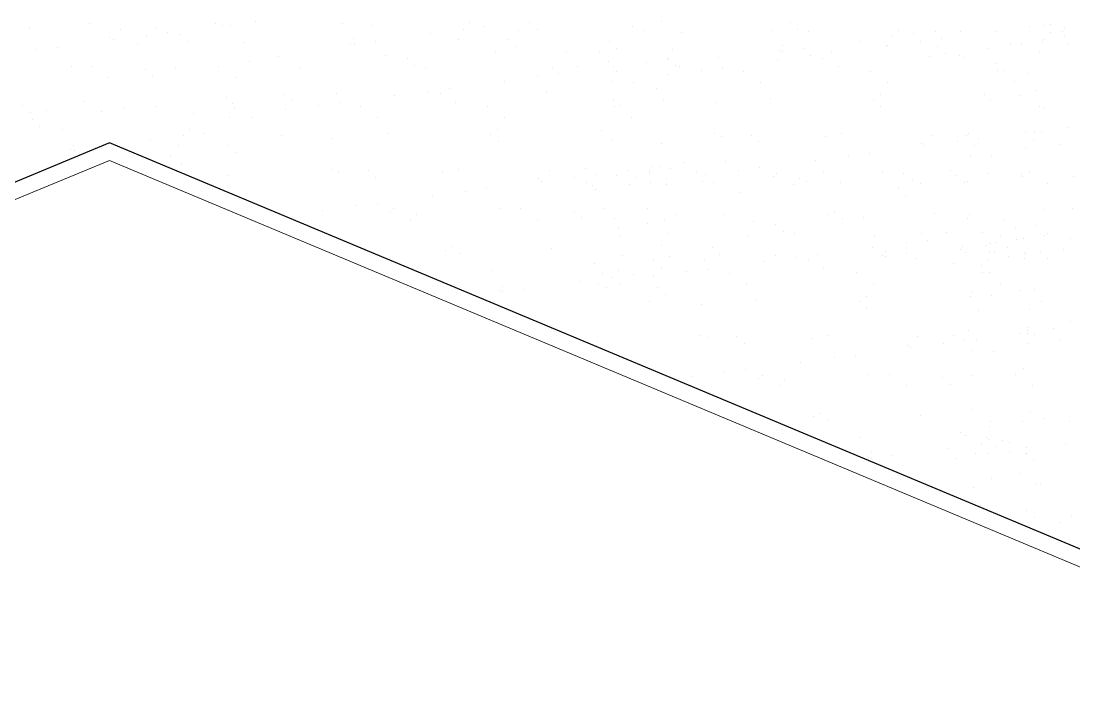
# Model space of a CAD drawing. Header units: inches. Extents: x 279 to 11006, y 233 to 7807.
# Drawn here: x 3591.5 to 3979.6, y 6848.7 to 7100.2 of the extents above; entities that cross this region are included whole.
import ezdxf

# ---------------------------------------------------------------- set-up
doc = ezdxf.new("R2010")
doc.units = ezdxf.units.IN
doc.header["$MEASUREMENT"] = 0
doc.linetypes.add('HIDDEN', pattern=[0.375, 0.25, -0.125])
for name, color, linetype, lineweight in [('GUTTER', 7, 'Continuous', 15), ('ROOF LINE', 7, 'Continuous', 30), ('ROOFLINE', 7, 'HIDDEN', 30)]:
    doc.layers.add(name, color=color, linetype=linetype, lineweight=lineweight)

msp = doc.modelspace()

# ---------------------------------------------------------------- linework, layer by layer
at = {"layer": 'GUTTER'}
for p, q in [((3624.11, 7048.77), (3535.62, 7012)), ((4101.62, 6848.7), (3624.11, 7048.77))]:
    msp.add_line(p, q, dxfattribs=at)
at = {"layer": 'ROOF LINE'}
for p, q in [((3624.12, 7055.27), (3535.62, 7018.49)), ((4101.63, 6855.2), (3624.12, 7055.27))]:
    msp.add_line(p, q, dxfattribs=at)
at = {"layer": 'ROOFLINE', "color": 7, "linetype": 'Continuous', "lineweight": 25, "ltscale": 100}
for p, q in [((3616.66, 7099.18), (3616.66, 7099.18)), ((3663.37, 7099.27), (3663.37, 7099.27)), ((3665.82, 7098.55), (3665.82, 7098.55)), ((3668.7, 7098.67), (3668.7, 7098.67)), ((3678.02, 7100.15), (3678.02, 7100.15)), ((3710.09, 7099.36), (3710.09, 7099.36)), ((3720.86, 7098.36), (3720.86, 7098.36)), ((3756.8, 7099.44), (3756.8, 7099.44)), ((3779, 7099.57), (3779, 7099.57)), ((3816.85, 7098.25), (3816.85, 7098.25)), ((3827.57, 7100.02), (3827.57, 7100.02)), ((3874.99, 7099.46), (3874.99, 7099.46)), ((3968.39, 7098.47), (3968.39, 7098.47)), ((3971.14, 7099.05), (3971.14, 7099.05)), ((3594.77, 7097.76), (3594.77, 7097.76)), ((3624.29, 7094.22), (3624.29, 7094.22)), ((3628.19, 7097.21), (3628.19, 7097.21)), ((3637.64, 7094.84), (3637.64, 7094.84)), ((3641.49, 7097.84), (3641.49, 7097.84)), ((3645.45, 7095.86), (3645.45, 7095.86)), ((3650.35, 7095.09), (3650.35, 7095.09)), ((3742.47, 7095.38), (3742.47, 7095.38)), ((3754.67, 7096.98), (3754.67, 7096.98)), ((3762.48, 7098.01), (3762.48, 7098.01)), ((3774.72, 7096.58), (3774.72, 7096.58)), ((3781.77, 7097.03), (3781.77, 7097.03)), ((3821.44, 7096.67), (3821.44, 7096.67)), ((3835.09, 7096.09), (3835.09, 7096.09)), ((3868.15, 7096.75), (3868.15, 7096.75)), ((3877.76, 7096.92), (3877.76, 7096.92)), ((3881.8, 7096.17), (3881.8, 7096.17)), ((3912.73, 7094.38), (3912.73, 7094.38)), ((3914.86, 7096.84), (3914.86, 7096.84)), ((3920.54, 7095.4), (3920.54, 7095.4)), ((3928.51, 7096.26), (3928.51, 7096.26)), ((3937.78, 7096.41), (3937.78, 7096.41)), ((3951.14, 7096.42), (3951.14, 7096.42)), ((3963.33, 7098.02), (3963.33, 7098.02)), ((3971.15, 7095.94), (3971.15, 7095.94)), ((3975.23, 7096.35), (3975.23, 7096.35)), ((3976.1, 7097.45), (3976.1, 7097.45)), ((3976.3, 7094.29), (3976.3, 7094.29)), ((3605.07, 7090.55), (3605.07, 7090.55)), ((3625.45, 7093.23), (3625.45, 7093.23)), ((3634.46, 7091.62), (3634.46, 7091.62)), ((3653.12, 7092.56), (3653.12, 7092.56)), ((3673.73, 7092.13), (3673.73, 7092.13)), ((3713.14, 7092.04), (3713.14, 7092.04)), ((3714.24, 7093.59), (3714.24, 7093.59)), ((3714.29, 7091.66), (3714.29, 7091.66)), ((3722.1, 7092.69), (3722.1, 7092.69)), ((3752.61, 7093.4), (3752.61, 7093.4)), ((3771.28, 7093.25), (3771.28, 7093.25)), ((3774.05, 7090.72), (3774.05, 7090.72)), ((3808.41, 7092.49), (3808.41, 7092.49)), ((3872.3, 7090.98), (3872.3, 7090.98)), ((3900.54, 7092.77), (3900.54, 7092.77)), ((3910.67, 7090.8), (3910.67, 7090.8)), ((3910.76, 7091.1), (3910.76, 7091.1)), ((3922.95, 7092.71), (3922.95, 7092.71)), ((3929.34, 7090.65), (3929.34, 7090.65)), ((3930.76, 7093.73), (3930.76, 7093.73)), ((3956.3, 7091.65), (3956.3, 7091.65)), ((3960.31, 7091.68), (3960.31, 7091.68)), ((3968.11, 7092.71), (3968.11, 7092.71)), ((3968.49, 7093.26), (3968.49, 7093.26)), ((3977.68, 7091.73), (3977.68, 7091.73)), ((3597.27, 7089.52), (3597.27, 7089.52)), ((3686.49, 7086.96), (3686.49, 7086.96)), ((3725.76, 7087.47), (3725.76, 7087.47)), ((3766.27, 7088.93), (3766.27, 7088.93)), ((3792.53, 7089.02), (3792.53, 7089.02)), ((3804.64, 7088.75), (3804.64, 7088.75)), ((3811.18, 7089.95), (3811.18, 7089.95)), ((3831.79, 7089.52), (3831.79, 7089.52)), ((3848.75, 7086.64), (3848.75, 7086.64)), ((3871.2, 7089.44), (3871.2, 7089.44)), ((3872.36, 7089.06), (3872.36, 7089.06)), ((3880.16, 7090.09), (3880.16, 7090.09)), ((3882.58, 7087.39), (3882.58, 7087.39)), ((3887.12, 7086.46), (3887.12, 7086.46)), ((3890.39, 7088.42), (3890.39, 7088.42)), ((3926.38, 7086.96), (3926.38, 7086.96)), ((3932.11, 7088.12), (3932.11, 7088.12)), ((3937.3, 7087.62), (3937.3, 7087.62)), ((3939.23, 7086.68), (3939.23, 7086.68)), ((3948.11, 7090.08), (3948.11, 7090.08)), ((3966.9, 7088.43), (3966.9, 7088.43)), ((3610.1, 7083.33), (3610.1, 7083.33)), ((3617.55, 7083.25), (3617.55, 7083.25)), ((3648.47, 7083.15), (3648.47, 7083.15)), ((3664.26, 7083.34), (3664.26, 7083.34)), ((3675.77, 7085.19), (3675.77, 7085.19)), ((3694.01, 7083.03), (3694.01, 7083.03)), ((3733.91, 7086.4), (3733.91, 7086.4)), ((3736.68, 7083.87), (3736.68, 7083.87)), ((3740.72, 7083.11), (3740.72, 7083.11)), ((3787.43, 7083.2), (3787.43, 7083.2)), ((3796.7, 7083.35), (3796.7, 7083.35)), ((3808.24, 7085.18), (3808.24, 7085.18)), ((3810.06, 7083.36), (3810.06, 7083.36)), ((3822.25, 7084.96), (3822.25, 7084.96)), ((3829.9, 7086.29), (3829.9, 7086.29)), ((3830.06, 7085.99), (3830.06, 7085.99)), ((3832.66, 7083.76), (3832.66, 7083.76)), ((3834.15, 7083.29), (3834.15, 7083.29)), ((3850.01, 7083.1), (3850.01, 7083.1)), ((3870.38, 7085.78), (3870.38, 7085.78)), ((3892.69, 7083.24), (3892.69, 7083.24)), ((3950.83, 7084.45), (3950.83, 7084.45)), ((3623.87, 7079.22), (3623.87, 7079.22)), ((3637.34, 7082.26), (3637.34, 7082.26)), ((3640.1, 7079.73), (3640.1, 7079.73)), ((3670.58, 7079.31), (3670.58, 7079.31)), ((3781.87, 7079.65), (3781.87, 7079.65)), ((3789.68, 7080.68), (3789.68, 7080.68)), ((3811.15, 7081.49), (3811.15, 7081.49)), ((3830.01, 7080.46), (3830.01, 7080.46)), ((3842.2, 7082.07), (3842.2, 7082.07)), ((3857.86, 7081.58), (3857.86, 7081.58)), ((3904.57, 7081.67), (3904.57, 7081.67)), ((3951.29, 7081.75), (3951.29, 7081.75)), ((3953.59, 7081.92), (3953.59, 7081.92)), ((3962.96, 7080.9), (3962.96, 7080.9)), ((3749.31, 7075.36), (3749.31, 7075.36)), ((3769.68, 7078.04), (3769.68, 7078.04)), ((3809.63, 7077.78), (3809.63, 7077.78)), ((3817.47, 7077.46), (3817.47, 7077.46)), ((3825.82, 7075.37), (3825.82, 7075.37)), ((3864.19, 7077.55), (3864.19, 7077.55)), ((3910.9, 7077.64), (3910.9, 7077.64)), ((3957.61, 7077.72), (3957.61, 7077.72)), ((3667.16, 7072.13), (3667.16, 7072.13)), ((3688.82, 7073.23), (3688.82, 7073.23)), ((3707.67, 7073.59), (3707.67, 7073.59)), ((3729.3, 7072.72), (3729.3, 7072.72)), ((3741.5, 7074.33), (3741.5, 7074.33)), ((3746.04, 7073.4), (3746.04, 7073.4)), ((3785.3, 7073.91), (3785.3, 7073.91)), ((3809.75, 7071.4), (3809.75, 7071.4)), ((3828.52, 7071.12), (3828.52, 7071.12)), ((3867.78, 7071.62), (3867.78, 7071.62)), ((3905.74, 7071.29), (3905.74, 7071.29)), ((3908.3, 7073.08), (3908.3, 7073.08)), ((3946.67, 7072.9), (3946.67, 7072.9)), ((3959.51, 7072.62), (3959.51, 7072.62)), ((3965.44, 7074.4), (3965.44, 7074.4)), ((3592.25, 7069.1), (3592.25, 7069.1)), ((3601.05, 7067.2), (3601.05, 7067.2)), ((3614.78, 7070.65), (3614.78, 7070.65)), ((3629.13, 7068.31), (3629.13, 7068.31)), ((3641.56, 7068.66), (3641.56, 7068.66)), ((3669.65, 7069.77), (3669.65, 7069.77)), ((3670.07, 7068.43), (3670.07, 7068.43)), ((3688.93, 7067.41), (3688.93, 7067.41)), ((3691.59, 7070.7), (3691.59, 7070.7)), ((3701.12, 7069.01), (3701.12, 7069.01)), ((3708.93, 7070.04), (3708.93, 7070.04)), ((3716.78, 7068.52), (3716.78, 7068.52)), ((3751.61, 7070.19), (3751.61, 7070.19)), ((3763.49, 7068.61), (3763.49, 7068.61)), ((3810.21, 7068.69), (3810.21, 7068.69)), ((3812.51, 7068.86), (3812.51, 7068.86)), ((3847.6, 7070.08), (3847.6, 7070.08)), ((3908.5, 7068.75), (3908.5, 7068.75)), ((3948.79, 7070.84), (3948.79, 7070.84)), ((3967.03, 7068.68), (3967.03, 7068.68)), ((3968.52, 7068.24), (3968.52, 7068.24)), ((3595.01, 7066.56), (3595.01, 7066.56)), ((3595.69, 7063.96), (3595.69, 7063.96)), ((3621.1, 7066.62), (3621.1, 7066.62)), ((3655.03, 7066.05), (3655.03, 7066.05)), ((3668.55, 7064.72), (3668.55, 7064.72)), ((3676.4, 7064.41), (3676.4, 7064.41)), ((3723.11, 7064.49), (3723.11, 7064.49)), ((3769.82, 7064.58), (3769.82, 7064.58)), ((3816.53, 7064.66), (3816.53, 7064.66)), ((3598.46, 7061.43), (3598.46, 7061.43)), ((3606.89, 7060.2), (3606.89, 7060.2)), ((3653.6, 7060.28), (3653.6, 7060.28)), ((3767.22, 7060.03), (3767.22, 7060.03)), ((3805.59, 7059.84), (3805.59, 7059.84)), ((3964.97, 7059.4), (3964.97, 7059.4)), ((3967.84, 7059.52), (3967.84, 7059.52)), ((3977.16, 7061.01), (3977.16, 7061.01)), ((3639.28, 7056.21), (3639.28, 7056.21)), ((3651.47, 7057.82), (3651.47, 7057.82)), ((3659.28, 7058.85), (3659.28, 7058.85)), ((3687.44, 7058.06), (3687.44, 7058.06)), ((3706.52, 7057.02), (3706.52, 7057.02)), ((3726.7, 7058.56), (3726.7, 7058.56)), ((3764.66, 7058.23), (3764.66, 7058.23)), ((3767.42, 7055.7), (3767.42, 7055.7)), ((3809.18, 7056.28), (3809.18, 7056.28)), ((3847.2, 7058.52), (3847.2, 7058.52)), ((3849.7, 7057.74), (3849.7, 7057.74)), ((3860.65, 7058.12), (3860.65, 7058.12)), ((3863.41, 7055.59), (3863.41, 7055.59)), ((3888.07, 7057.56), (3888.07, 7057.56)), ((3893.92, 7058.61), (3893.92, 7058.61)), ((3927.33, 7058.06), (3927.33, 7058.06)), ((3936.79, 7055.69), (3936.79, 7055.69)), ((3940.17, 7057.78), (3940.17, 7057.78)), ((3940.63, 7058.7), (3940.63, 7058.7)), ((3944.59, 7056.72), (3944.59, 7056.72)), ((3961.84, 7058.89), (3961.84, 7058.89)), ((3964.6, 7056.35), (3964.6, 7056.35)), ((3609.94, 7052.88), (3609.94, 7052.88)), ((3611.04, 7054.43), (3611.04, 7054.43)), ((3611.1, 7052.5), (3611.1, 7052.5)), ((3618.9, 7053.53), (3618.9, 7053.53)), ((3621.33, 7053.14), (3621.33, 7053.14)), ((3649.42, 7054.24), (3649.42, 7054.24)), ((3668.08, 7054.09), (3668.08, 7054.09)), ((3670.85, 7051.56), (3670.85, 7051.56)), ((3827.44, 7055.18), (3827.44, 7055.18)), ((3923.43, 7055.07), (3923.43, 7055.07)), ((3924.59, 7054.08), (3924.59, 7054.08)), ((3943.09, 7054.09), (3943.09, 7054.09)), ((3961.94, 7053.06), (3961.94, 7053.06)), ((3974.14, 7054.67), (3974.14, 7054.67)), ((3626.74, 7047.75), (3626.74, 7047.75)), ((3638.94, 7049.36), (3638.94, 7049.36)), ((3646.75, 7050.39), (3646.75, 7050.39)), ((3650.83, 7047.68), (3650.83, 7047.68)), ((3836.08, 7047.95), (3836.08, 7047.95)), ((3851.33, 7048.4), (3851.33, 7048.4)), ((3884.21, 7048.77), (3884.21, 7048.77)), ((3896.41, 7050.37), (3896.41, 7050.37)), ((3904.22, 7051.4), (3904.22, 7051.4)), ((3941.57, 7050.38), (3941.57, 7050.38)), ((3949.41, 7050.06), (3949.41, 7050.06)), ((3706.13, 7045.47), (3706.13, 7045.47)), ((3708.62, 7044.68), (3708.62, 7044.68)), ((3719.57, 7045.06), (3719.57, 7045.06)), ((3746.99, 7044.5), (3746.99, 7044.5)), ((3752.84, 7045.55), (3752.84, 7045.55)), ((3786.25, 7045), (3786.25, 7045)), ((3799.55, 7045.64), (3799.55, 7045.64)), ((3815.55, 7044.95), (3815.55, 7044.95)), ((3823.15, 7044.69), (3823.15, 7044.69)), ((3823.26, 7043.93), (3823.26, 7043.93)), ((3823.89, 7046.34), (3823.89, 7046.34)), ((3826.76, 7046.47), (3826.76, 7046.47)), ((3830.96, 7045.72), (3830.96, 7045.72)), ((3840.52, 7044.74), (3840.52, 7044.74)), ((3856.03, 7045.05), (3856.03, 7045.05)), ((3863.84, 7046.08), (3863.84, 7046.08)), ((3869.98, 7044.02), (3869.98, 7044.02)), ((3887.24, 7044.83), (3887.24, 7044.83)), ((3909.24, 7044.18), (3909.24, 7044.18)), ((3916.69, 7044.1), (3916.69, 7044.1)), ((3933.95, 7044.91), (3933.95, 7044.91)), ((3947.61, 7044), (3947.61, 7044)), ((3963.4, 7044.19), (3963.4, 7044.19)), ((3668.1, 7043.22), (3668.1, 7043.22)), ((3722.33, 7042.53), (3722.33, 7042.53)), ((3782.35, 7042.02), (3782.35, 7042.02)), ((3783.51, 7041.03), (3783.51, 7041.03)), ((3795.71, 7042.63), (3795.71, 7042.63)), ((3800.14, 7040.62), (3800.14, 7040.62)), ((3803.51, 7043.66), (3803.51, 7043.66)), ((3810.95, 7043.08), (3810.95, 7043.08)), ((3818.32, 7042.42), (3818.32, 7042.42)), ((3823.46, 7040.77), (3823.46, 7040.77)), ((3829.47, 7042.22), (3829.47, 7042.22)), ((3829.59, 7039.9), (3829.59, 7039.9)), ((3842.58, 7041.15), (3842.58, 7041.15)), ((3843.84, 7043.45), (3843.84, 7043.45)), ((3846.85, 7040.71), (3846.85, 7040.71)), ((3868.73, 7042.72), (3868.73, 7042.72)), ((3876.3, 7039.99), (3876.3, 7039.99)), ((3878.34, 7041.91), (3878.34, 7041.91)), ((3880.95, 7040.96), (3880.95, 7040.96)), ((3893.56, 7040.8), (3893.56, 7040.8)), ((3920.22, 7041.47), (3920.22, 7041.47)), ((3923.01, 7040.07), (3923.01, 7040.07)), ((3936.48, 7043.12), (3936.48, 7043.12)), ((3939.25, 7040.58), (3939.25, 7040.58)), ((3940.27, 7040.88), (3940.27, 7040.88)), ((3960.46, 7043.71), (3960.46, 7043.71)), ((3960.73, 7042.93), (3960.73, 7042.93)), ((3969.73, 7040.16), (3969.73, 7040.16)), ((3979.53, 7042.67), (3979.53, 7042.67)), ((3755.33, 7037.31), (3755.33, 7037.31)), ((3763.14, 7038.34), (3763.14, 7038.34)), ((3802.07, 7039.69), (3802.07, 7039.69)), ((3803.46, 7038.13), (3803.46, 7038.13)), ((3815.66, 7039.74), (3815.66, 7039.74)), ((3856.72, 7037.02), (3856.72, 7037.02)), ((3914.86, 7038.23), (3914.86, 7038.23)), ((3722.76, 7033.03), (3722.76, 7033.03)), ((3743.13, 7035.71), (3743.13, 7035.71)), ((3917.63, 7035.69), (3917.63, 7035.69)), ((3682.19, 7030.87), (3682.19, 7030.87)), ((3688.39, 7029.16), (3688.39, 7029.16)), ((3702.76, 7030.39), (3702.76, 7030.39)), ((3714.95, 7032), (3714.95, 7032)), ((3727.65, 7029.66), (3727.65, 7029.66)), ((3728.9, 7030.96), (3728.9, 7030.96)), ((3737.26, 7028.85), (3737.26, 7028.85)), ((3768.16, 7031.12), (3768.16, 7031.12)), ((3775.61, 7031.05), (3775.61, 7031.05)), ((3795.4, 7030.06), (3795.4, 7030.06)), ((3806.53, 7030.94), (3806.53, 7030.94)), ((3822.32, 7031.13), (3822.32, 7031.13)), ((3833.25, 7028.74), (3833.25, 7028.74)), ((3850.64, 7028.84), (3850.64, 7028.84)), ((3889.01, 7028.66), (3889.01, 7028.66)), ((3891.39, 7029.95), (3891.39, 7029.95)), ((3928.28, 7029.16), (3928.28, 7029.16)), ((3941.12, 7028.88), (3941.12, 7028.88)), ((3968.79, 7030.62), (3968.79, 7030.62)), ((3979.14, 7031.12), (3979.14, 7031.12)), ((3735.22, 7026.93), (3735.22, 7026.93)), ((3781.94, 7027.02), (3781.94, 7027.02)), ((3798.17, 7027.53), (3798.17, 7027.53)), ((3810.13, 7027.38), (3810.13, 7027.38)), ((3822.35, 7025.62), (3822.35, 7025.62)), ((3828.65, 7027.1), (3828.65, 7027.1)), ((3861.61, 7026.13), (3861.61, 7026.13)), ((3869.77, 7025.06), (3869.77, 7025.06)), ((3894.16, 7027.42), (3894.16, 7027.42)), ((3902.13, 7027.59), (3902.13, 7027.59)), ((3940.5, 7027.4), (3940.5, 7027.4)), ((3954.18, 7026.9), (3954.18, 7026.9)), ((3965.92, 7024.65), (3965.92, 7024.65)), ((3811.63, 7023.85), (3811.63, 7023.85)), ((3812.61, 7020.88), (3812.61, 7020.88)), ((3829.87, 7021.69), (3829.87, 7021.69)), ((3859.32, 7020.96), (3859.32, 7020.96)), ((3872.53, 7022.53), (3872.53, 7022.53)), ((3876.58, 7021.77), (3876.58, 7021.77)), ((3906.03, 7021.05), (3906.03, 7021.05)), ((3923.29, 7021.86), (3923.29, 7021.86)), ((3932.56, 7022.01), (3932.56, 7022.01)), ((3945.91, 7022.02), (3945.91, 7022.02)), ((3952.74, 7021.14), (3952.74, 7021.14)), ((3958.11, 7023.62), (3958.11, 7023.62)), ((3968.7, 7020.92), (3968.7, 7020.92)), ((3970, 7021.95), (3970, 7021.95)), ((3750.31, 7016.89), (3750.31, 7016.89)), ((3827.71, 7017.56), (3827.71, 7017.56)), ((3846.3, 7016.78), (3846.3, 7016.78)), ((3905.54, 7016.7), (3905.54, 7016.7)), ((3917.73, 7018.31), (3917.73, 7018.31)), ((3925.54, 7019.33), (3925.54, 7019.33)), ((3938.42, 7017.07), (3938.42, 7017.07)), ((3947.49, 7017.55), (3947.49, 7017.55)), ((3948.7, 7018.29), (3948.7, 7018.29)), ((3950.62, 7018.67), (3950.62, 7018.67)), ((3958.42, 7019.7), (3958.42, 7019.7)), ((3960.89, 7019.89), (3960.89, 7019.89)), ((3978.27, 7019.95), (3978.27, 7019.95)), ((3747.93, 7015.6), (3747.93, 7015.6)), ((3753.08, 7014.36), (3753.08, 7014.36)), ((3787.2, 7016.1), (3787.2, 7016.1)), ((3813.1, 7013.84), (3813.1, 7013.84)), ((3830.41, 7013.32), (3830.41, 7013.32)), ((3849.06, 7014.25), (3849.06, 7014.25)), ((3869.68, 7013.82), (3869.68, 7013.82)), ((3877.36, 7012.99), (3877.36, 7012.99)), ((3885.16, 7014.02), (3885.16, 7014.02)), ((3909.09, 7013.74), (3909.09, 7013.74)), ((3910.19, 7015.28), (3910.19, 7015.28)), ((3910.24, 7013.36), (3910.24, 7013.36)), ((3918.05, 7014.38), (3918.05, 7014.38)), ((3937.88, 7015.83), (3937.88, 7015.83)), ((3939.81, 7014.89), (3939.81, 7014.89)), ((3948.56, 7015.1), (3948.56, 7015.1)), ((3950.26, 7015.01), (3950.26, 7015.01)), ((3955.2, 7016.53), (3955.2, 7016.53)), ((3955.4, 7013.36), (3955.4, 7013.36)), ((3961.4, 7014.81), (3961.4, 7014.81)), ((3961.68, 7014.03), (3961.68, 7014.03)), ((3967.23, 7014.95), (3967.23, 7014.95)), ((3975.78, 7016.04), (3975.78, 7016.04)), ((3803.01, 7010.78), (3803.01, 7010.78)), ((3824.68, 7011.89), (3824.68, 7011.89)), ((3827.44, 7009.36), (3827.44, 7009.36)), ((3843.53, 7012.24), (3843.53, 7012.24)), ((3865.16, 7011.38), (3865.16, 7011.38)), ((3881.9, 7012.06), (3881.9, 7012.06)), ((3887.46, 7008.85), (3887.46, 7008.85)), ((3921.16, 7012.56), (3921.16, 7012.56)), ((3935.4, 7010.73), (3935.4, 7010.73)), ((3945.61, 7010.05), (3945.61, 7010.05)), ((3947.59, 7012.33), (3947.59, 7012.33)), ((3961.53, 7012.5), (3961.53, 7012.5)), ((3969.99, 7012.41), (3969.99, 7012.41)), ((3764.95, 7007.99), (3764.95, 7007.99)), ((3805.93, 7007.09), (3805.93, 7007.09)), ((3809.54, 7005.62), (3809.54, 7005.62)), ((3811.67, 7008.08), (3811.67, 7008.08)), ((3817.34, 7006.64), (3817.34, 7006.64)), ((3824.78, 7006.07), (3824.78, 7006.07)), ((3836.98, 7007.67), (3836.98, 7007.67)), ((3844.79, 7008.7), (3844.79, 7008.7)), ((3852.64, 7007.18), (3852.64, 7007.18)), ((3899.35, 7007.27), (3899.35, 7007.27)), ((3946.06, 7007.35), (3946.06, 7007.35)), ((3948.37, 7007.52), (3948.37, 7007.52)), ((3769.11, 7002.22), (3769.11, 7002.22)), ((3776.97, 7001.33), (3776.97, 7001.33)), ((3797.34, 7004.01), (3797.34, 7004.01)), ((3804.41, 7003.38), (3804.41, 7003.38)), ((3807.48, 7002.04), (3807.48, 7002.04)), ((3812.25, 7003.06), (3812.25, 7003.06)), ((3826.15, 7001.89), (3826.15, 7001.89)), ((3858.96, 7003.15), (3858.96, 7003.15)), ((3905.68, 7003.24), (3905.68, 7003.24)), ((3952.39, 7003.32), (3952.39, 7003.32)), ((3965.19, 7001.33), (3965.19, 7001.33)), ((3768.01, 7000.68), (3768.01, 7000.68)), ((3769.16, 7000.3), (3769.16, 7000.3)), ((3828.91, 6999.35), (3828.91, 6999.35)), ((3862.56, 6997.22), (3862.56, 6997.22)), ((3903.07, 6998.68), (3903.07, 6998.68)), ((3941.45, 6998.5), (3941.45, 6998.5)), ((3942.06, 6999.97), (3942.06, 6999.97)), ((3949.37, 6999.05), (3949.37, 6999.05)), ((3960.1, 7000.83), (3960.1, 7000.83)), ((3823.3, 6996.72), (3823.3, 6996.72)), ((3842.37, 6995.68), (3842.37, 6995.68)), ((3900.51, 6996.89), (3900.51, 6996.89)), ((3903.28, 6994.35), (3903.28, 6994.35)), ((3944.55, 6993.47), (3944.55, 6993.47)), ((3963.3, 6993.84), (3963.3, 6993.84)), ((3967.61, 6996.89), (3967.61, 6996.89)), ((3940.76, 6985.99), (3940.76, 6985.99)), ((3962.35, 6985.91), (3962.35, 6985.91)), ((3962.42, 6987.1), (3962.42, 6987.1)), ((3971.94, 6986.61), (3971.94, 6986.61)), ((3978.24, 6989.38), (3978.24, 6989.38)), ((3803.96, 6981.88), (3803.96, 6981.88)), ((3841.98, 6984.12), (3841.98, 6984.12)), ((3844.47, 6983.34), (3844.47, 6983.34)), ((3855.42, 6983.72), (3855.42, 6983.72)), ((3882.84, 6983.16), (3882.84, 6983.16)), ((3888.69, 6984.21), (3888.69, 6984.21)), ((3922.11, 6983.66), (3922.11, 6983.66)), ((3935.41, 6984.3), (3935.41, 6984.3)), ((3939.37, 6982.32), (3939.37, 6982.32)), ((3943.67, 6982.3), (3943.67, 6982.3)), ((3959.74, 6985), (3959.74, 6985)), ((3962.62, 6985.12), (3962.62, 6985.12)), ((3965.19, 6984.56), (3965.19, 6984.56)), ((3974.72, 6982.88), (3974.72, 6982.88)), ((3858.19, 6981.19), (3858.19, 6981.19)), ((3918.21, 6980.67), (3918.21, 6980.67)), ((3919.37, 6979.68), (3919.37, 6979.68)), ((3931.56, 6981.29), (3931.56, 6981.29)), ((3942.15, 6978.59), (3942.15, 6978.59)), ((3950, 6978.27), (3950, 6978.27)), ((3962.53, 6981.27), (3962.53, 6981.27)), ((3878.99, 6974.37), (3878.99, 6974.37)), ((3891.19, 6975.97), (3891.19, 6975.97)), ((3898.99, 6977), (3898.99, 6977)), ((3850.81, 6970.66), (3850.81, 6970.66)), ((3858.62, 6971.68), (3858.62, 6971.68)), ((3961.04, 6971.93), (3961.04, 6971.93)), ((3838.62, 6969.05), (3838.62, 6969.05)), ((3863.51, 6968.32), (3863.51, 6968.32)), ((3864.75, 6969.62), (3864.75, 6969.62)), ((3873.12, 6967.51), (3873.12, 6967.51)), ((3904.02, 6969.78), (3904.02, 6969.78)), ((3911.47, 6969.7), (3911.47, 6969.7)), ((3931.26, 6968.72), (3931.26, 6968.72)), ((3934.02, 6966.18), (3934.02, 6966.18)), ((3942.39, 6969.6), (3942.39, 6969.6)), ((3958.18, 6969.79), (3958.18, 6969.79)), ((3871.08, 6965.59), (3871.08, 6965.59)), ((3917.79, 6965.68), (3917.79, 6965.68)), ((3964.5, 6965.76), (3964.5, 6965.76)), ((3886.17, 6955.55), (3886.17, 6955.55)), ((3923.05, 6954.76), (3923.05, 6954.76)), ((3941.7, 6957.09), (3941.7, 6957.09)), ((3963.57, 6956.22), (3963.57, 6956.22)), ((3883.79, 6954.26), (3883.79, 6954.26)), ((3888.93, 6953.02), (3888.93, 6953.02)), ((3948.45, 6950.82), (3948.45, 6950.82)), ((3948.96, 6952.5), (3948.96, 6952.5)), ((3960.65, 6952.43), (3960.65, 6952.43)), ((3968.46, 6953.46), (3968.46, 6953.46)), ((3978.02, 6952.48), (3978.02, 6952.48)), ((3937.64, 6948.37), (3937.64, 6948.37)), ((3939.57, 6947.43), (3939.57, 6947.43)), ((3947.52, 6946.74), (3947.52, 6946.74)), ((3900.81, 6946.65), (3900.81, 6946.65)), ((3945.39, 6944.27), (3945.39, 6944.27)), ((3948.08, 6945.76), (3948.08, 6945.76)), ((3950.84, 6943.23), (3950.84, 6943.23)), ((3953.2, 6945.3), (3953.2, 6945.3)), ((3955.79, 6944.74), (3955.79, 6944.74)), ((3961.99, 6943.02), (3961.99, 6943.02)), ((3976.36, 6944.25), (3976.36, 6944.25)), ((3903.86, 6939.34), (3903.86, 6939.34)), ((3904.97, 6940.88), (3904.97, 6940.88)), ((3905.02, 6938.96), (3905.02, 6938.96)), ((3912.83, 6939.98), (3912.83, 6939.98)), ((3933.2, 6942.67), (3933.2, 6942.67)), ((3943.34, 6940.7), (3943.34, 6940.7)), ((3948.18, 6940.54), (3948.18, 6940.54)), ((3955.99, 6941.57), (3955.99, 6941.57)), ((3962.01, 6940.55), (3962.01, 6940.55)), ((3962.11, 6940.71), (3962.11, 6940.71)), ((3935.98, 6938.94), (3935.98, 6938.94)), ((3964.77, 6938.01), (3964.77, 6938.01)), ((3949.13, 6931.59), (3949.13, 6931.59)), ((3959.85, 6933.37), (3959.85, 6933.37)), ((3942.65, 6928.18), (3942.65, 6928.18)), ((3965.77, 6929.55), (3965.77, 6929.55)), ((3967.37, 6929.43), (3967.37, 6929.43)), ((3945.13, 6921.68), (3945.13, 6921.68)), ((3962.18, 6919.63), (3962.18, 6919.63)), ((3964.94, 6917.1), (3964.94, 6917.1)), ((3978.82, 6917.59), (3978.82, 6917.59)), ((3962.29, 6913.81), (3962.29, 6913.81)), ((3962.93, 6914.12), (3962.93, 6914.12)), ((3974.48, 6915.41), (3974.48, 6915.41))]:
    msp.add_line(p, q, dxfattribs=at)

doc.saveas('drawing.dxf')
